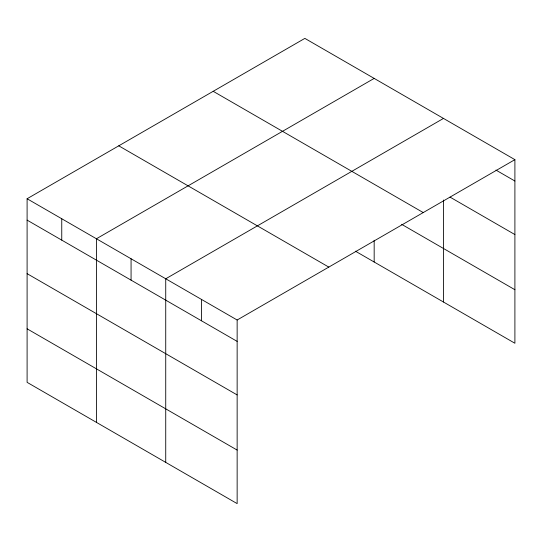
<?xml version="1.0" encoding="UTF-8"?>
<svg xmlns="http://www.w3.org/2000/svg" width="542" height="542" viewBox="0 0 542 542"><rect width="100%" height="100%" fill="white"/><g stroke="black" fill="none" stroke-linecap="round" stroke-linejoin="round"><path stroke-width="0.81" d="M27.1 198.745L237.145 320.01L237.145 503.613L27.1 382.347L27.1 198.745L304.855 38.387L514.9 159.653L514.9 343.255L355.396 251.17M374.17 78.4L96.415 238.765L96.415 422.367M443.485 118.42L165.73 278.784L165.73 462.387M237.145 320.01L514.9 159.653M495.95 170.086L514.9 181.028M450.043 197.119L514.9 234.564M213.196 91.307L423.241 212.572M401.608 224.307L514.9 289.719M118.759 145.825L328.804 267.098M27.1 220.12L237.145 341.385M27.1 273.656L237.145 394.922M27.1 328.811L237.145 450.077M443.485 200.018L443.485 302.023M374.17 240.255L374.17 262.003M201.434 299.401L201.434 320.769M131.069 258.771L131.069 280.146M61.754 218.758L61.754 240.126"/></g></svg>
